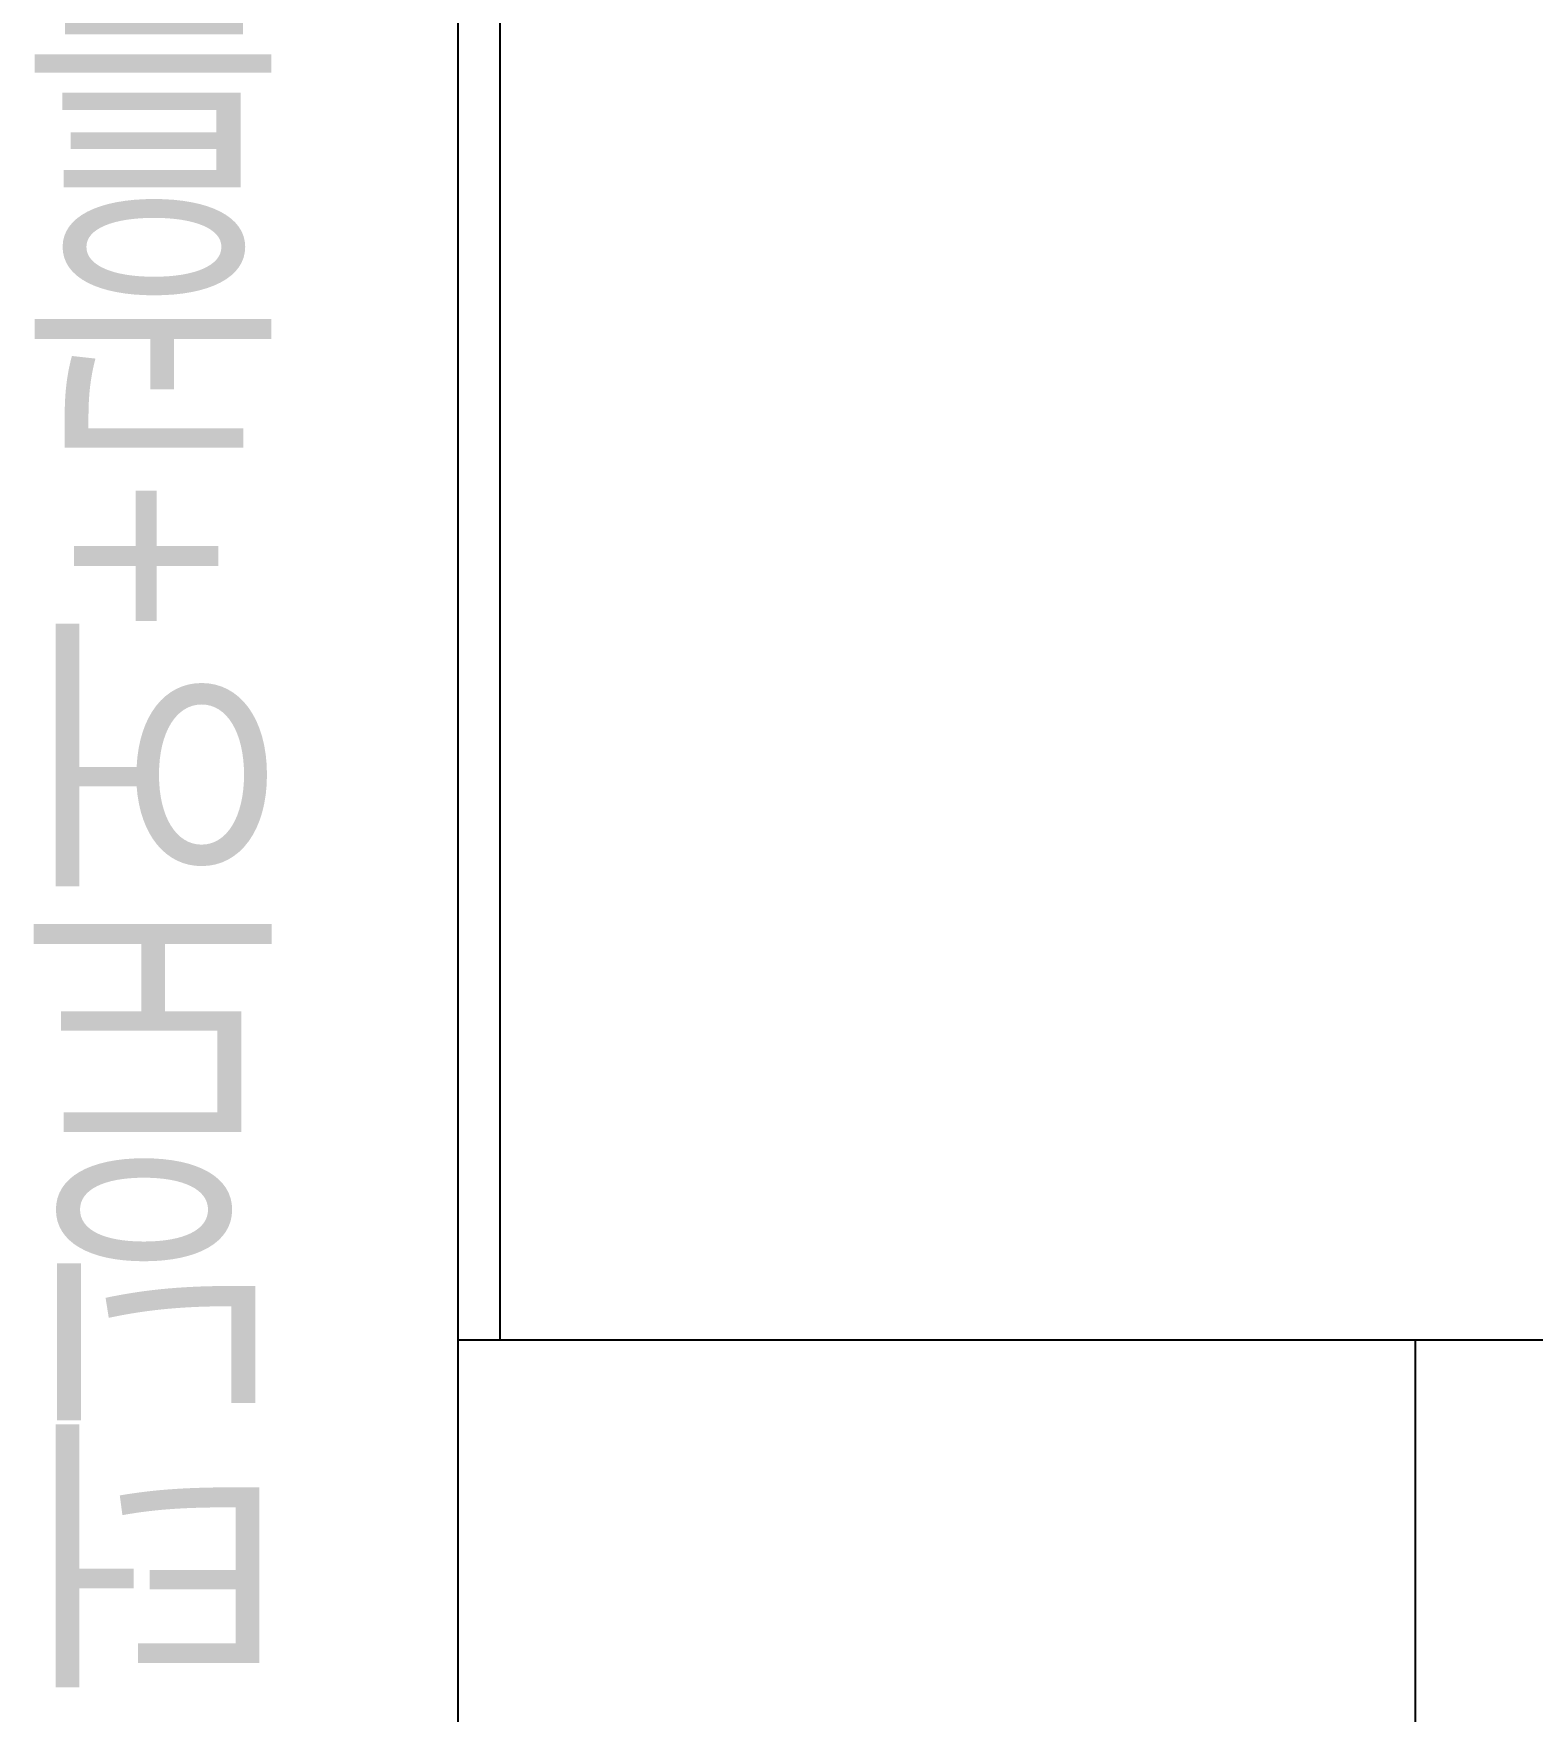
# Model space of a CAD drawing. Header units: millimetres. Extents: x -41292 to 298682, y -22072 to 33155.
# Drawn here: x 33285 to 33990, y 1706 to 2495 of the extents above; entities that cross this region are included whole.
import ezdxf

# ---------------------------------------------------------------- set-up
doc = ezdxf.new("R2010")
doc.units = ezdxf.units.MM
doc.layers.add('0-ELC TEXT', color=7, linetype='Continuous')
doc.styles.add('코레일둥고', font='@Microsoft JhengHei Light.ttf')

# ---------------------------------------------------------------- blocks, each defined once
blk = doc.blocks.new('AHSISHEUD')
for p, q in [((34112.05, 20328.67), (34112.05, 19528.67)), ((34132.05, 19528.67), (34132.05, 20308.67)), ((34112.05, 19528.67), (34132.05, 19528.67)), ((34112.05, 19528.67), (34112.05, 19028.67)), ((34132.05, 19528.67), (34562.05, 19528.67)), ((34562.05, 19528.67), (34672.05, 19528.67)), ((34562.05, 19228.67), (34562.05, 19528.67))]:
    blk.add_line(p, q)

msp = doc.modelspace()

# ---------------------------------------------------------------- block references
msp.add_blockref('AHSISHEUD', (-627.37, -17648.09))

# ---------------------------------------------------------------- texts
at = {"layer": '0-ELC TEXT', "style": '코레일둥고'}
msp.add_text('터닝도어+공틀도어', height=100, rotation=90, dxfattribs=at).set_placement((33387.68, 1710.03))

doc.saveas('drawing.dxf')
